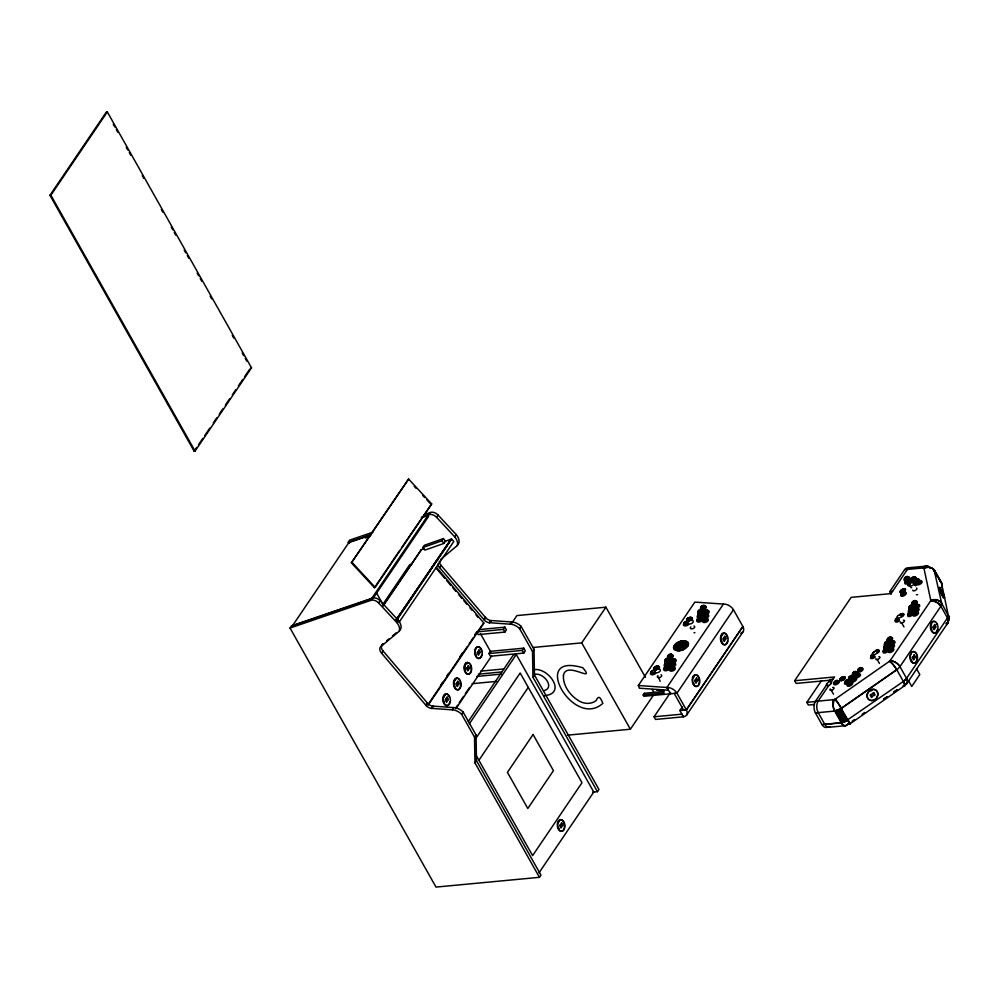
<?xml version="1.0" encoding="UTF-8"?>
<svg xmlns="http://www.w3.org/2000/svg" width="999" height="999" viewBox="0 0 999 999"><rect width="100%" height="100%" fill="white"/><g stroke="black" fill="none" stroke-linecap="round" stroke-linejoin="round"><path stroke-width="1.5" d="M673.85 647.689C674.587 641.957 685.501 637.961 688.174 643.893C687.449 649.625 676.523 653.621 673.85 647.689A11.976 9.69 -3.3 0 1 688.174 643.893M49.95 195.292L106.394 112L107.318 111.913L251.511 367.807L195.067 451.098L194.143 451.186L49.95 195.292L50.874 195.205L107.318 111.913M194.143 451.186L196.741 447.352M198.489 444.78L202.822 438.374M204.558 435.814L209.778 428.121M213.249 423.002L216.721 417.869M219.318 414.023L222.802 408.903M225.399 405.057L229.745 398.651M232.355 394.805L235.826 389.685M238.424 385.839L242.769 379.433M244.505 376.86L249.713 369.18M427.659 703.346L428.084 703.783A5.944 3.809 34.1 0 0 432.392 706.081L453.733 707.604A10.215 6.543 34.1 0 1 463.111 712.012L476.036 734.952L476.473 760.651L540.958 875.099L539.448 877.322L436.001 887.087L290.035 628.046L291.546 625.811L372.215 598.176A6.219 3.984 34.1 0 1 380.082 600.686L398.239 620.254A11.863 7.605 34.1 0 1 400.774 628.958L399.263 631.193L381.63 645.978A7.443 4.77 34.1 0 0 381.593 653.246L426.211 705.644L427.722 703.408L383.104 651.011A7.443 4.77 34.1 0 1 381.768 644.967M370.754 535.127L348.788 542.657L292.357 625.936L369.992 599.338M351.373 562.849L408.616 479.07L431.68 503.921L375.162 587.325L374.438 587.687L351.373 562.849L408.616 479.07M374.438 587.687L399.65 550.474M401.386 547.914L431.68 503.921M371.466 598.838L427.897 515.559L428.583 516.421L373.014 598.413M290.035 628.046L370.704 600.411L372.215 598.176M421.366 517.282L428.696 514.772L430.207 512.537A6.219 3.984 34.1 0 1 438.074 515.047L456.243 534.615A11.863 7.605 34.1 0 1 458.766 543.319L457.255 545.554L440.809 559.353M370.704 600.411A6.219 3.984 34.1 0 1 378.571 602.921L380.082 600.686M428.696 514.772A6.219 3.984 34.1 0 1 436.563 517.282L438.074 515.047M382.817 604.395L409.677 564.747L411.988 563.823M383.216 605.157L421.378 549.662L383.092 606.131M422.814 547.539L424.325 545.304L443.406 538.586L445.492 541.158L443.981 543.394L424.9 550.112L422.814 547.539L441.883 540.809L443.406 538.586M395.754 620.217L451.298 539.11L396.516 619.954M395.929 620.441L449.85 540.871M396.69 620.167L451.673 538.973L453.771 541.558L398.976 622.402M399.263 631.193A11.863 7.605 34.1 0 0 396.728 622.477L398.239 620.254M457.255 545.554A11.863 7.605 34.1 0 0 454.72 536.838L456.243 534.615M381.63 645.978L383.141 643.756A7.443 4.77 34.1 0 0 382.13 644.48M592.807 792.12L597.439 791.683L532.954 677.247L532.517 651.548L519.592 628.608A10.215 6.543 34.1 0 0 510.227 624.188L488.873 622.664A5.944 3.809 34.1 0 1 484.577 620.379L439.585 567.607L441.096 565.372A7.443 4.77 34.1 0 1 439.273 561.113M381.593 653.246L383.104 651.011M427.272 702.884L425.761 705.119L426.573 706.018A5.944 3.809 34.1 0 0 430.869 708.303L431.968 708.416L433.479 706.193M441.096 565.372L485.277 617.245L484.14 619.929L485.714 617.769M440.809 684.852L442.545 682.28M446.89 675.873L448.638 673.301M459.94 656.618L462.549 652.772M474.725 634.802L476.461 632.242M429.158 702.884L467.42 646.415M469.155 643.856L473.501 637.437M475.237 634.865L483.841 623.014L436.488 567.407M428.184 705.132L483.841 623.014M432.867 706.143L431.356 708.378L452.222 709.827A10.215 6.543 34.1 0 1 461.6 714.248L474.525 737.187L474.962 762.886L539.448 877.322M491.471 620.554L489.348 622.739L491.471 620.554L511.738 621.965A10.215 6.543 34.1 0 1 521.103 626.373L534.028 649.313L534.465 675.012L598.95 789.46L597.439 791.683M503.384 629.382L504.895 627.147L506.418 629.845L504.907 632.08L478.209 634.602L476.685 631.905L503.384 629.382L504.907 632.08M488.886 653.546L490.397 651.323L523.763 648.164L525.287 650.873L523.776 653.096L490.409 656.243L488.886 653.546L522.252 650.399L523.763 648.164M452.222 709.827L453.733 707.604M510.227 624.188L511.738 621.965M511.75 623.226L516.933 615.571L605.906 607.18L645.429 677.334M455.794 707.804L457.517 705.257M459.228 702.722L463.536 696.378M465.247 693.843L469.555 687.487M455.869 708.753L491.52 656.143M461.6 714.248L463.111 712.012M519.592 628.608L521.103 626.373M468.281 721.503L513.511 654.782L516.283 654.52L593.768 792.032L538.985 872.876M469.33 723.813L516.283 654.52M474.525 737.187L476.036 734.952M532.517 651.548L534.028 649.313M475.974 738.199L520.167 672.989L581.992 782.729L532.604 855.606L475.936 755.032M474.962 762.886L476.473 760.651M532.954 677.247L534.465 675.012M478.883 760.264L528.271 687.387M532.629 647.514L581.718 642.881L605.906 607.18M638.336 685.501L666.895 687.487L668.456 690.222L639.348 688.199L638.336 685.501L694.854 602.085L723.426 604.07A8.342 5.345 34.1 0 1 733.453 609.752L742.869 626.448L686.338 709.864A8.342 5.345 34.1 0 1 683.428 716.807L655.531 719.442L654.058 716.783L670.579 692.407M733.453 609.752L676.947 693.181L643.893 696.291L643.169 694.992L644.318 693.294L663.761 691.458M567.469 735.164L630.369 729.22L653.696 694.804M670.454 693.781L666.895 687.487L723.426 604.07M654.058 716.783L681.917 714.16L683.428 716.807L679.882 710.514L682.492 706.668M686.6 715.109L743.119 631.693M829.919 680.244L796.178 683.428L794.655 680.731L851.148 597.365L891.021 593.606L907.404 569.43A8.342 5.057 84.6 0 1 911.587 567.819M814.485 704.457L808.353 705.032L806.83 702.334L821.603 680.531M891.17 594.13L889.747 591.608L904.619 569.692A8.342 5.057 84.6 0 1 908.153 567.919M828.021 726.797A8.342 5.057 84.6 0 1 821.99 724.612L815.396 712.899A8.342 5.057 84.6 0 1 815.384 701.385L826.747 684.627M828.496 682.055L830.244 679.47L833.029 679.208M818.181 701.086L828.658 685.651M830.406 683.079L834.527 676.96L794.655 680.731M934.04 569.667L941.695 603.384A10.514 4.958 -29.4 0 1 940.883 606.256L899.962 666.645A8.342 5.345 34.1 0 0 889.934 660.963L834.652 699.537M849.712 723.089L850.149 723.813L835.664 698.988A4.483 2.11 -29.4 0 1 833.616 699.799L833.241 699.887A8.254 3.846 76.9 0 0 834.689 711.038L841.283 722.776L845.266 721.44L903.346 681.48A10.514 4.958 -29.4 0 0 906.555 678.371L947.489 617.969A10.514 4.958 -29.4 0 0 948.288 615.322L941.358 582.392L934.577 570.429L932.591 569.218A12.525 5.894 -29.4 0 1 934.577 570.441L934.752 570.679A8.254 7.28 -35.7 0 0 924.287 568.456M906.792 683.566L947.714 623.164M386.663 640.796L389.023 638.823M392.545 635.864L396.079 632.904M889.335 661.45L889.535 661.301A2.36 1.111 -29.4 0 0 890.121 660.726L890.246 660.564A8.317 4.92 37.6 0 1 899.949 666.658L906.568 678.358A8.342 5.345 34.1 0 1 905.806 684.527M830.219 726.91A8.342 5.057 84.6 0 1 824.774 724.35L818.181 712.624L815.396 712.899L834.677 711.063L840.384 708.903L896.69 669.767A8.342 1.474 55.1 0 0 889.934 660.963L930.856 600.574A8.342 5.345 34.1 0 1 940.883 606.256L947.489 617.969A8.342 5.345 34.1 0 1 946.727 624.138M815.384 701.385L834.664 699.562A8.342 5.057 84.6 0 0 834.677 711.063L835.226 710.938A12.525 5.894 -29.4 0 0 841.495 708.328L896.777 669.742L903.396 681.468A8.342 1.474 55.1 0 1 903.596 685.289A8.342 5.345 34.1 0 0 905.156 684.877M897.302 689.66L893.531 692.282L897.314 689.672M852.097 721.253L854.607 719.492M862.149 714.235L864.659 712.474M849.462 724.238L904.744 685.651M694.892 632.554L694.005 632.879M917.619 594.68L916.458 594.742M421.353 549.675L424.275 548.638M444.705 541.433L450.537 539.373M373.014 532.13L349.55 540.172L348.039 542.407L371.503 534.365M424.338 514.547L430.207 512.537M422.04 517.557L427.897 515.559M365.372 538.061L369.692 536.588M543.906 690.671C555.894 687.549 542.532 671.278 534.015 674.587M544.467 695.666C567.382 693.643 548.139 666.87 533.741 669.717M250.587 367.894L251.511 367.807M910.276 567.619L926.747 566.071M904.619 569.692L923.863 567.882A8.342 5.057 84.6 0 1 930.444 568.206A8.254 5.957 -85.7 0 0 929.844 567.557M479.682 629.532L504.895 627.147M889.747 591.608L892.532 591.346M480.581 671.153L503.858 668.955M478.384 674.2L501.835 671.927M476.873 676.423L501.585 674.088M472.127 683.691L496.678 681.368M643.169 694.992L664.11 693.019L662.3 689.797M679.882 710.514L686.363 709.902L742.894 626.498A8.342 5.345 34.1 0 1 740.759 633.254M806.83 702.334L816.033 701.46M824.774 724.337L841.245 722.789A12.525 5.894 -29.4 0 0 847.514 720.366L848.101 719.992A8.342 1.474 55.1 0 1 848.326 723.875A8.342 5.057 84.6 0 1 847.826 724.487M821.99 724.612L841.258 722.789A8.342 5.057 84.6 0 0 847.289 724.987M828.983 727.247L845.441 725.686M676.947 693.181L674.2 693.431L683.603 710.127L686.338 709.864L676.947 693.181A8.342 5.345 34.1 0 0 666.895 687.487M656.718 690.122L664.335 690.646M490.934 620.516L490.384 620.441A5.944 3.809 34.1 0 1 486.088 618.144L485.277 617.245M941.932 586.95A8.342 7.28 -12 0 0 941.345 582.405L939.547 581.056A12.525 5.894 -29.4 0 1 941.308 582.442M414.185 486.213L416.283 488.461M422.565 495.242L424.662 497.502M426.76 499.762L430.956 504.283M436.563 517.282L454.72 536.838M352.098 562.487L375.162 587.325M378.571 602.921L396.728 622.477M435.726 567.719L444.792 578.371M446.803 580.731L450.836 585.464M452.847 587.837L455.869 591.383M458.891 594.929L461.913 598.476M463.923 600.849L466.945 604.395M469.967 607.941L471.99 610.302M476.011 615.034L478.034 617.407M441.883 540.809L443.981 543.394M348.788 542.657L349.475 543.518M924.312 568.493L924.187 568.331A4.483 2.11 -29.4 0 0 923.051 567.807L922.751 567.794A8.254 5.957 -85.7 0 1 929.22 566.995M901.96 623.401L903.995 626.96M940.746 590.109L942.594 593.356L941.12 590.322L941.258 590.983M847.951 721.153L840.946 708.591M934.14 569.992L940.971 581.918M933.59 569.63L940.471 581.518M933.278 569.48L936.95 575.986M941.695 603.371L948.288 615.534M916.433 668.568L919.804 674.562L911.75 686.463L908.366 680.469M877.122 659.377L879.42 663.461M831.193 690.084L833.491 694.155M840.384 708.903L846.977 720.616M839.809 709.19L846.415 720.903M839.247 709.477L845.841 721.178M838.673 709.727L845.266 721.44M838.086 709.977L844.692 721.69M837.512 710.202L844.118 721.915M836.937 710.414L843.531 722.127M836.363 710.601L842.969 722.314M835.801 710.776L842.394 722.489M841.832 722.652L834.789 710.064M652.272 689.485L653.796 692.182M644.318 693.294L645.042 694.592M581.718 642.881L630.369 729.22M522.252 650.399L523.776 653.096M480.444 633.653L490.896 652.21M113.262 124.188L114.785 126.898M116.309 129.595L117.832 132.305M126.236 147.203L127.76 149.912M129.283 152.622L130.807 155.32M142.245 175.637L143.781 178.346M161.326 209.478L162.849 212.188M171.241 227.085L172.765 229.795M174.288 232.505L175.824 235.215M184.216 250.1L185.739 252.809M187.263 255.519L188.786 258.229M197.178 273.114L198.701 275.824M200.237 278.534L201.761 281.243M210.152 296.141L211.676 298.838M232.28 335.402L233.803 338.112M242.195 352.997L243.719 355.706M245.242 358.416L246.765 361.126M376.311 592.582L383.191 604.795M50.874 195.205L195.067 451.098M941.807 592.107L943.181 595.267M658.603 677.285L660.139 681.368M939.559 589.585L943.406 597.052L943.431 596.078M563.424 830.032A5.894 3.571 84.6 0 1 557.492 826.985A5.894 3.571 84.6 0 1 561.176 819.717A5.894 3.571 84.6 0 1 563.998 828.908M559.153 828.945A4.683 2.835 84.6 0 1 558.616 828.021M558.578 822.352A4.683 2.835 84.6 0 1 559.103 821.565M470.754 671.79A5.894 3.571 84.6 0 1 466.121 673.451A5.894 3.571 84.6 0 1 464.248 665.858A5.894 3.571 84.6 0 1 468.556 662.874M470.167 664.635A5.894 3.571 84.6 0 1 470.741 665.933M471.116 667.407A5.894 3.571 84.6 0 1 471.116 670.429M481.73 654.72A5.894 3.571 84.6 0 1 476.186 657.142A5.894 3.571 84.6 0 1 476.173 647.552A5.894 3.571 84.6 0 1 481.718 651.685M460.164 681.555A5.894 3.571 84.6 0 1 457.38 689.884A5.894 3.571 84.6 0 1 453.658 681.468A5.894 3.571 84.6 0 1 459.59 680.244M449.862 701.81A5.894 3.571 84.6 0 1 444.58 704.545A5.894 3.571 84.6 0 1 443.818 695.217A5.894 3.571 84.6 0 1 449.488 697.302M465.01 669.792A4.683 2.835 84.6 0 1 464.985 666.233M466.508 663.935A4.683 2.835 84.6 0 1 467.22 663.723M444.13 702.272A4.683 2.835 84.6 0 1 443.743 701.161M443.718 697.602A4.683 2.835 84.6 0 1 444.08 696.603M444.605 695.816A4.683 2.835 84.6 0 1 445.254 695.304M475.999 655.182A4.683 2.835 84.6 0 1 475.624 654.083M454.807 686.513A4.683 2.835 84.6 0 1 454.42 685.414M454.757 680.856A4.683 2.835 84.6 0 1 455.919 679.545M873.588 700.099A5.894 5.095 -52.9 0 1 866.945 695.466A5.894 5.095 -52.9 0 1 873.913 689.298A5.894 5.095 -52.9 0 1 876.935 697.115M876.048 698.376A5.894 5.095 -52.9 0 1 874.899 699.387M870.791 690.971A4.683 4.046 -52.9 0 1 871.877 690.534M937.449 629.258A5.894 3.571 84.6 0 1 933.041 632.717A5.894 3.571 84.6 0 1 930.481 625.149A5.894 3.571 84.6 0 1 934.889 621.69M936.5 623.463A5.894 3.571 84.6 0 1 937.074 624.762M916.607 654.957A5.894 3.571 84.6 0 1 913.823 663.286A5.894 3.571 84.6 0 1 910.114 654.882A5.894 3.571 84.6 0 1 916.033 653.658M911.787 660.851A4.683 2.835 84.6 0 1 911.25 659.914M931.717 629.72A4.683 2.835 84.6 0 1 931.13 627.422M931.305 625.062A4.683 2.835 84.6 0 1 931.667 624.063M947.651 622.277A8.342 7.28 -12 0 0 948.288 615.097A8.317 7.168 -3.8 0 1 947.639 622.127M947.002 623.051A8.342 7.28 -12 0 1 946.253 623.751M818.181 712.624A8.342 5.057 84.6 0 1 818.156 701.123M906.505 678.358A10.514 4.958 -29.4 0 1 903.396 681.468A8.317 2.16 52.3 0 1 903.046 685.764M899.899 666.645A10.514 4.958 -29.4 0 1 896.64 669.879M889.335 661.438A8.317 2.173 52.3 0 1 896.79 669.755M941.258 582.467A8.254 7.28 -33.4 0 1 941.97 587.1M846.615 724.799A8.254 3.834 76.9 0 1 841.27 722.764M848.301 723.788A4.483 2.11 -29.4 0 1 847.689 724.013M906.555 678.371A8.317 4.908 37.6 0 1 905.406 684.577M946.99 622.864A8.317 7.168 -3.8 0 1 946.24 623.526M947.477 617.969A8.317 5.819 29.1 0 1 946.54 624.462M940.883 606.256A8.317 5.807 29.3 0 0 930.556 601.061L930.656 600.911A2.36 1.111 -29.4 0 0 930.806 600.387L930.793 600.249A8.317 7.155 -3.5 0 1 941.682 603.396A8.342 7.28 -12 0 0 930.806 600.574L923.863 567.882A8.342 7.28 -12 0 1 934.752 570.679M834.677 699.55A8.342 1.474 55.1 0 1 841.508 708.328M875.286 656.93A3.072 1.449 -29.4 0 1 871.952 658.603A3.072 1.449 -29.4 0 1 870.579 657.379M870.841 656.88A3.072 1.449 -29.4 0 1 872.489 655.431M874.512 656.218A2.448 1.149 -29.4 0 1 870.903 657.342A2.448 1.149 -29.4 0 1 872.851 654.745M874.562 655.844A2.085 0.987 -29.4 0 1 871.303 657.217A2.085 0.987 -29.4 0 1 872.864 654.919M873.588 655.981A2.085 0.987 -29.4 0 1 870.728 656.256A2.085 0.987 -29.4 0 1 873.501 654.133M875.211 650.961A2.085 0.987 -29.4 0 1 877.796 650.262A2.085 0.987 -29.4 0 1 877.172 652.01M874.362 651.985A2.085 0.987 -29.4 0 1 874.537 651.648M875.761 650.836A1.948 0.912 -29.4 0 1 877.759 650.461A1.948 0.912 -29.4 0 1 877.534 651.785M877.796 652.659A2.872 1.349 -29.4 0 0 878.808 650.361A2.872 1.349 -29.4 0 0 875.711 650.799A3.072 1.449 -29.4 0 1 878.983 650.249A3.072 1.449 -29.4 0 1 877.896 652.722M892.931 644.917A2.085 0.987 -29.4 0 1 890.159 647.04A2.085 0.987 -29.4 0 1 890.072 645.179A2.085 0.987 -29.4 0 1 892.931 644.917A2.085 0.987 -29.4 0 1 891.657 647.215A2.085 0.987 -29.4 0 1 889.535 646.753M890.384 645.729A2.085 0.987 -29.4 0 1 890.821 645.429M891.87 644.805A2.448 1.149 -29.4 0 1 893.193 646.203A2.448 1.149 -29.4 0 1 889.585 647.739A2.448 1.149 -29.4 0 1 890.733 645.279M893.643 644.954A3.072 1.449 -29.4 0 1 893.968 646.927A3.072 1.449 -29.4 0 1 890.396 648.863M889.809 648.851A3.072 1.449 -29.4 0 1 889.709 646.615M889.472 637.799A2.085 0.987 -29.4 0 1 891.308 638.486A2.085 0.987 -29.4 0 1 888.348 640.197A2.085 0.987 -29.4 0 1 888.536 638.336M888.898 637.899A2.448 1.149 -29.4 0 1 891.695 638.161A2.448 1.149 -29.4 0 1 888.311 640.434A2.448 1.149 -29.4 0 1 888.373 638.249M889.822 637.936A3.072 1.449 -29.4 0 1 892.631 638.636A3.072 1.449 -29.4 0 1 889.01 641.408A3.072 1.449 -29.4 0 1 887.449 639.747M891.42 641.745A2.085 0.987 -29.4 0 1 893.83 641.87A2.085 0.987 -29.4 0 1 891.208 643.88A2.085 0.987 -29.4 0 1 890.596 642.382M891.533 641.995A3.072 1.449 -29.4 0 1 895.067 641.845A3.072 1.449 -29.4 0 1 892.394 644.805M890.409 645.167A3.072 1.449 -29.4 0 1 890.871 642.444M887.174 641.82A2.085 0.987 -29.4 0 1 888.211 643.144A2.085 0.987 -29.4 0 1 885.052 644.243A2.085 0.987 -29.4 0 1 886.687 641.995M887.749 641.882A3.072 1.449 -29.4 0 1 889.41 643.656A3.072 1.449 -29.4 0 1 884.864 645.591A2.085 0.987 -29.4 0 0 884.902 647.527A2.085 0.987 -29.4 0 0 887.686 645.404A2.085 0.987 -29.4 0 0 884.827 645.666A3.072 1.449 -29.4 0 1 886.313 642.494M886.775 649.075A2.085 0.987 -29.4 0 1 886.463 650.923A2.085 0.987 -29.4 0 1 883.678 651.448A2.085 0.987 -29.4 0 1 885.439 649.325M886.538 648.851A2.448 1.149 -29.4 0 1 886.937 650.761A2.448 1.149 -29.4 0 1 883.428 651.71A2.448 1.149 -29.4 0 1 885.426 649.15M886.5 649.225A3.072 1.449 -29.4 0 1 888.473 650.486A3.072 1.449 -29.4 0 1 884.739 652.984A3.072 1.449 -29.4 0 1 883.416 651.286M883.84 650.761A3.072 1.449 -29.4 0 1 884.402 650.274M885.064 649.825A3.072 1.449 -29.4 0 1 885.776 649.475M890.696 648.851A2.085 0.987 -29.4 0 1 892.532 649.537A2.085 0.987 -29.4 0 1 889.572 651.261A2.085 0.987 -29.4 0 1 889.772 649.4M890.121 648.95A2.448 1.149 -29.4 0 1 892.931 649.225A2.448 1.149 -29.4 0 1 889.535 651.485A2.448 1.149 -29.4 0 1 889.597 649.3M891.77 648.738A3.072 1.449 -29.4 0 1 893.556 650.349A3.072 1.449 -29.4 0 1 889.197 652.522A3.072 1.449 -29.4 0 1 889.672 649.8M876.76 651.048A2.947 1.386 -29.4 0 1 876.997 653.021A2.947 1.386 -29.4 0 1 873.463 654.795A2.947 1.386 -29.4 0 1 872.602 653.134M873.001 652.647A2.947 1.386 -29.4 0 1 873.551 652.172M874.175 651.748A2.947 1.386 -29.4 0 1 874.862 651.41M878.87 656.693A2.298 1.086 -29.4 0 1 879.782 657.854A2.298 1.086 -29.4 0 1 877.222 659.565A2.298 1.086 -29.4 0 1 875.873 658.703M889.247 646.216A3.072 1.449 -29.4 0 1 886.55 648.975M885.826 649.225A3.072 1.449 -29.4 0 1 884.465 647.102M885.027 646.615A3.072 1.449 -29.4 0 1 885.688 646.166M886.4 645.816A3.072 1.449 -29.4 0 1 889.135 645.841M902.372 592.832A2.448 1.149 -29.4 0 1 905.381 592.757A2.448 1.149 -29.4 0 1 902.484 595.179A2.448 1.149 -29.4 0 1 901.46 593.593M903.233 592.869A3.072 1.449 -29.4 0 1 906.293 593.456A3.072 1.449 -29.4 0 1 902.434 596.266A3.072 1.449 -29.4 0 1 901.373 594.218M902.497 592.956A2.085 0.987 -29.4 0 1 905.057 592.882A2.085 0.987 -29.4 0 1 902.584 594.967A2.085 0.987 -29.4 0 1 901.71 593.606M917.631 579.195A2.085 0.987 -29.4 0 1 917.369 580.769A2.085 0.987 -29.4 0 1 914.822 581.78A2.085 0.987 -29.4 0 1 914.647 580.382M915.009 580.044A2.085 0.987 -29.4 0 1 916.408 579.27M917.694 579.033A2.085 0.987 -29.4 0 1 915.072 581.231A2.085 0.987 -29.4 0 1 914.697 579.495A2.085 0.987 -29.4 0 1 917.694 579.033A3.072 1.449 -29.4 0 1 919.03 580.706M917.007 578.933A2.448 1.149 -29.4 0 1 918.056 580.282A2.448 1.149 -29.4 0 1 914.909 582.017A2.448 1.149 -29.4 0 1 914.397 580.369M914.809 579.969A2.448 1.149 -29.4 0 1 916.445 579.058M918.655 581.218A3.072 1.449 -29.4 0 1 918.143 581.73M914.847 580.494A3.072 1.449 -29.4 0 0 914.06 582.879A3.072 1.449 -29.4 0 0 917.507 582.192A2.085 0.987 -29.4 0 0 917.706 583.603A2.085 0.987 -29.4 0 0 920.254 582.592A2.085 0.987 -29.4 0 0 920.516 581.018A3.072 1.449 -29.4 0 1 921.69 582.879A3.072 1.449 -29.4 0 1 917.469 584.877A3.072 1.449 -29.4 0 1 917.731 582.317M915.471 580.032A3.072 1.449 -29.4 0 1 916.907 579.345M912.287 582.492A2.947 1.386 -29.4 0 1 914.472 583.478A2.947 1.386 -29.4 0 1 911.051 585.976A2.947 1.386 -29.4 0 1 909.465 584.565A2.085 0.987 -29.4 0 1 908.703 583.204M909.827 584.065A2.947 1.386 -29.4 0 1 910.326 583.591M916.52 588.024A2.298 1.086 -29.4 0 1 915.346 590.384A2.298 1.086 -29.4 0 1 912.811 590.084M908.478 580.119A2.085 0.987 -29.4 0 1 908.878 581.406A2.085 0.987 -29.4 0 1 906.405 582.779A2.085 0.987 -29.4 0 1 905.581 581.718M906.193 581.031A2.085 0.987 -29.4 0 1 907.591 580.257M908.191 579.919A2.448 1.149 -29.4 0 1 909.24 581.268A2.448 1.149 -29.4 0 1 906.093 583.004A2.448 1.149 -29.4 0 1 905.581 581.356M905.993 580.956A2.448 1.149 -29.4 0 1 907.629 580.044M908.778 580.169A3.072 1.449 -29.4 0 1 910.214 581.693M909.839 582.205A3.072 1.449 -29.4 0 1 909.327 582.717M908.69 583.179A3.072 1.449 -29.4 0 1 905.444 583.965A3.072 1.449 -29.4 0 1 905.506 581.98M906.655 581.018A3.072 1.449 -29.4 0 1 907.367 580.631M913.785 583.791A2.085 0.987 -29.4 0 1 914.51 585.177M913.473 583.254A2.085 0.987 -29.4 0 1 914.584 583.965M913.361 583.703A2.448 1.149 -29.4 0 1 914.759 585.189M913.81 583.99A3.072 1.449 -29.4 0 1 915.571 585.864M911.675 587.724A3.072 1.449 -29.4 0 1 910.638 587.062M907.741 576.985A2.085 0.987 -29.4 0 1 907.479 578.896A2.085 0.987 -29.4 0 1 904.707 579.208M904.707 578.921A2.085 0.987 -29.4 0 1 906.355 577.322M906.892 576.923A2.448 1.149 -29.4 0 1 908.403 578.271A2.448 1.149 -29.4 0 1 904.694 579.757A2.448 1.149 -29.4 0 1 906.318 577.147M908.665 576.997A3.072 1.449 -29.4 0 1 907.954 580.044M907.254 580.431A3.072 1.449 -29.4 0 1 904.357 580.619A3.072 1.449 -29.4 0 1 905.294 578.346M905.918 577.884A3.072 1.449 -29.4 0 1 906.63 577.497M909.065 582.867A2.085 0.987 -29.4 0 1 909.49 582.542M911.6 582.467A2.085 0.987 -29.4 0 1 911.35 582.817M910.564 583.466A2.085 0.987 -29.4 0 1 908.066 583.791A2.085 0.987 -29.4 0 1 909.502 581.818A2.085 0.987 -29.4 0 1 911.737 581.855M909.852 584.677A2.448 1.149 -29.4 0 1 908.453 583.191M908.865 582.792A2.448 1.149 -29.4 0 1 909.377 582.417M910.501 581.88A2.448 1.149 -29.4 0 1 912.224 581.967M912.774 582.055A3.072 1.449 -29.4 0 1 913.286 583.041M909.44 585.864A3.072 1.449 -29.4 0 1 908.378 583.816M917.894 581.868A2.085 0.987 -29.4 0 1 918.793 581.281M919.33 580.881A2.448 1.149 -29.4 0 1 920.841 582.23A2.448 1.149 -29.4 0 1 917.132 583.716A2.448 1.149 -29.4 0 1 918.755 581.118M912.524 577.909A2.085 0.987 -29.4 0 1 915.084 577.747A2.085 0.987 -29.4 0 1 912.936 579.832A2.085 0.987 -29.4 0 1 911.488 578.908M912.399 577.784A2.448 1.149 -29.4 0 1 915.409 577.709A2.448 1.149 -29.4 0 1 912.512 580.132A2.448 1.149 -29.4 0 1 911.488 578.546M913.261 577.822A3.072 1.449 -29.4 0 1 916.158 577.647A3.072 1.449 -29.4 0 1 915.221 579.907M914.597 580.369A3.072 1.449 -29.4 0 1 911.35 581.156A3.072 1.449 -29.4 0 1 911.4 579.17M898.613 619.13A2.085 0.987 -29.4 0 1 895.454 619.992A2.085 0.987 -29.4 0 1 897.689 617.694M898.538 620.004A2.085 0.987 -29.4 0 1 895.753 620.529A2.085 0.987 -29.4 0 1 897.514 618.406M899.375 620.903A3.072 1.449 -29.4 0 1 896.016 622.077A3.072 1.449 -29.4 0 1 895.491 620.367M895.916 619.842A3.072 1.449 -29.4 0 1 896.478 619.355M897.139 618.905A3.072 1.449 -29.4 0 1 897.851 618.556M899.15 619.705A2.448 1.149 -29.4 0 1 895.541 620.829A2.448 1.149 -29.4 0 1 897.502 618.231M910.052 612.887A2.085 0.987 -29.4 0 1 911.962 613.361A2.085 0.987 -29.4 0 1 909.502 615.234A2.085 0.987 -29.4 0 1 908.453 614.11M908.74 613.761A2.085 0.987 -29.4 0 1 909.565 613.124M913.136 613.061A3.072 1.449 -29.4 0 1 909.814 616.433A3.072 1.449 -29.4 0 1 908.453 614.323M909.015 613.823A3.072 1.449 -29.4 0 1 909.677 613.386M911.113 612.774A3.072 1.449 -29.4 0 1 912.836 612.799M915.446 608.978A2.085 0.987 -29.4 0 1 917.856 609.103A2.085 0.987 -29.4 0 1 915.234 611.113A2.085 0.987 -29.4 0 1 914.622 609.615M915.359 608.841A2.448 1.149 -29.4 0 1 918.181 608.99A2.448 1.149 -29.4 0 1 915.096 611.338A2.448 1.149 -29.4 0 1 914.385 609.577M916.27 608.878A3.072 1.449 -29.4 0 1 919.117 609.278A3.072 1.449 -29.4 0 1 916.42 612.037M915.696 612.287A3.072 1.449 -29.4 0 1 914.335 610.177M915.446 601.098A2.085 0.987 -29.4 0 1 915.621 602.497A2.085 0.987 -29.4 0 1 913.111 603.758A2.085 0.987 -29.4 0 1 912.487 602.584M913.161 601.898A2.085 0.987 -29.4 0 1 914.584 601.186M915.196 600.874A2.448 1.149 -29.4 0 1 915.983 602.385A2.448 1.149 -29.4 0 1 912.774 603.983A2.448 1.149 -29.4 0 1 912.549 602.197M912.999 601.81A2.448 1.149 -29.4 0 1 914.659 600.973M915.833 601.123A3.072 1.449 -29.4 0 1 916.757 603.109A3.072 1.449 -29.4 0 1 912.599 605.019M912.149 604.882A3.072 1.449 -29.4 0 1 912.499 602.797M913.723 601.86A3.072 1.449 -29.4 0 1 914.435 601.498M917.02 604.882A2.085 0.987 -29.4 0 1 918.231 605.968A2.085 0.987 -29.4 0 1 915.284 607.442A2.085 0.987 -29.4 0 1 915.596 605.594M916.52 604.87A2.448 1.149 -29.4 0 1 918.668 605.669A2.448 1.149 -29.4 0 1 915.209 607.679A2.448 1.149 -29.4 0 1 915.421 605.506M917.594 604.944A3.072 1.449 -29.4 0 1 919.579 606.206A3.072 1.449 -29.4 0 1 915.833 608.703A3.072 1.449 -29.4 0 1 914.51 607.005M912.649 605.307A2.085 0.987 -29.4 0 1 912.599 606.93A2.085 0.987 -29.4 0 1 909.839 607.892A2.085 0.987 -29.4 0 1 910.376 606.093M910.826 605.794A2.085 0.987 -29.4 0 1 911.8 605.382M912.412 605.069A2.448 1.149 -29.4 0 1 912.661 607.117A2.448 1.149 -29.4 0 1 909.202 607.767A2.448 1.149 -29.4 0 1 911.875 605.169M914.497 606.093A3.072 1.449 -29.4 0 1 911.787 608.853M910.401 609.228A3.072 1.449 -29.4 0 1 910.276 606.493M910.938 606.056A3.072 1.449 -29.4 0 1 911.65 605.694M912.374 605.444A3.072 1.449 -29.4 0 1 914.385 605.731M899.35 614.922A2.947 1.374 -29.8 0 1 901.972 615.709A2.947 1.374 -29.8 0 1 898.138 618.294A2.947 1.374 -29.8 0 1 897.502 616.171M898.039 615.696A2.947 1.374 -29.8 0 1 898.663 615.272M903.408 620.204A2.298 1.061 -29.8 0 1 904.22 621.478A2.298 1.061 -29.8 0 1 901.423 623.114A2.298 1.061 -29.8 0 1 900.611 621.853M916.67 612.15A2.085 0.987 -29.4 0 1 915.896 614.298A2.085 0.987 -29.4 0 1 913.536 613.973M914.385 612.949A2.085 0.987 -29.4 0 1 915.808 612.237M916.42 611.925A2.448 1.149 -29.4 0 1 917.307 613.299A2.448 1.149 -29.4 0 1 914.31 615.022A2.448 1.149 -29.4 0 1 913.436 613.661M914.222 612.862A2.448 1.149 -29.4 0 1 915.309 612.225M916.383 612.3A3.072 1.449 -29.4 0 1 918.281 613.723A3.072 1.449 -29.4 0 1 914.197 616.096A3.072 1.449 -29.4 0 1 913.723 613.848M914.947 612.911A3.072 1.449 -29.4 0 1 915.658 612.549M911.625 608.965A2.085 0.987 -29.4 0 1 911.975 610.601A2.085 0.987 -29.4 0 1 908.978 611.413A2.085 0.987 -29.4 0 1 910.688 609.228M912.312 608.953A2.085 0.987 -29.4 0 1 909.527 611.088A2.085 0.987 -29.4 0 1 909.44 609.228A2.085 0.987 -29.4 0 1 912.312 608.953A3.072 1.449 -29.4 0 1 913.536 610.714A3.072 1.449 -29.4 0 1 909.777 612.899A3.072 1.449 -29.4 0 1 908.665 611.176M911.25 608.841A2.448 1.149 -29.4 0 1 912.449 610.389A2.448 1.149 -29.4 0 1 908.765 611.675A2.448 1.149 -29.4 0 1 910.676 609.04M909.09 610.664A3.072 1.449 -29.4 0 1 909.652 610.164M899.612 614.984A1.948 0.912 -29.4 0 1 902.384 614.023A1.948 0.912 -29.4 0 1 901.385 615.933M899.724 614.772A2.872 1.349 -29.4 0 1 903.433 613.923A2.872 1.349 -29.4 0 1 901.81 616.633M899.624 614.722A3.072 1.449 -29.4 0 1 903.608 613.811A3.072 1.449 -29.4 0 1 901.86 616.72M829.894 681.855A2.947 1.386 -29.4 0 1 831.555 683.116A2.947 1.386 -29.4 0 1 828.196 685.464A2.947 1.386 -29.4 0 1 826.535 684.19M826.835 683.716A2.947 1.386 -29.4 0 1 827.871 682.767M832.666 687.487A2.298 1.086 -29.4 0 1 833.89 688.598A2.298 1.086 -29.4 0 1 831.006 690.359A2.298 1.086 -29.4 0 1 830.281 688.935M837.599 680.906A2.085 0.987 -29.4 0 1 837.549 682.404A2.085 0.987 -29.4 0 1 835.014 683.541A2.085 0.987 -29.4 0 1 834.627 682.242M834.939 681.892A2.085 0.987 -29.4 0 1 835.813 681.293M836.325 680.881A2.448 1.149 -29.4 0 1 838.124 682.03A2.448 1.149 -29.4 0 1 834.415 683.691A2.448 1.149 -29.4 0 1 835.751 681.131M838.636 680.943A3.072 1.449 -29.4 0 1 838.386 683.316A3.072 1.449 -29.4 0 1 834.477 684.777A3.072 1.449 -29.4 0 1 834.727 682.404M846.54 680.719A2.085 0.987 -29.4 0 1 848.775 681.043A2.085 0.987 -29.4 0 1 846.016 682.966A2.085 0.987 -29.4 0 1 845.678 681.33M845.941 680.893A2.448 1.149 -29.4 0 1 849.113 680.706A2.448 1.149 -29.4 0 1 846.028 683.166A2.448 1.149 -29.4 0 1 845.466 681.281M846.74 680.931A3.072 1.449 -29.4 0 1 849.774 680.556A3.072 1.449 -29.4 0 1 849.113 682.742A2.085 0.987 -29.4 0 1 851.385 683.191A2.085 0.987 -29.4 0 1 848.388 685.014A2.085 0.987 -29.4 0 1 848.725 683.054M848.513 683.229A3.072 1.449 -29.4 0 1 844.979 684.128A3.072 1.449 -29.4 0 1 845.454 681.83M859.177 668.905A2.085 0.987 -29.4 0 1 861.9 668.743A2.085 0.987 -29.4 0 1 859.265 670.841A2.085 0.987 -29.4 0 1 858.778 669.23M859.04 668.793A2.448 1.149 -29.4 0 1 862.224 668.606A2.448 1.149 -29.4 0 1 859.14 671.066A2.448 1.149 -29.4 0 1 858.566 669.18M859.839 668.831A3.072 1.449 -29.4 0 1 863.124 669.305A3.072 1.449 -29.4 0 1 859.053 672.14A3.072 1.449 -29.4 0 1 858.553 669.73M850.099 682.654A3.072 1.449 -29.4 0 1 852.622 683.603A3.072 1.449 -29.4 0 1 848.813 686.263A3.072 1.449 -29.4 0 1 847.614 684.39M848.089 683.878A3.072 1.449 -29.4 0 1 848.7 683.403M855.756 671.94A2.085 0.987 -29.4 0 1 855.818 673.701A2.085 0.987 -29.4 0 1 852.909 674.325A2.085 0.987 -29.4 0 1 854.832 672.14M855.419 671.778A2.448 1.149 -29.4 0 1 856.305 673.513A2.448 1.149 -29.4 0 1 852.659 674.587A2.448 1.149 -29.4 0 1 854.844 671.952M856.618 671.965A3.072 1.449 -29.4 0 1 856.305 674.862M854.532 672.577A3.072 1.449 -29.4 0 0 852.359 675.361A3.072 1.449 -29.4 0 0 855.619 675.287A2.448 1.149 -29.4 0 0 856.293 676.835A2.448 1.149 -29.4 0 0 859.365 674.974A2.448 1.149 -29.4 0 0 858.054 673.788M854.495 678.159A2.085 0.987 -29.4 0 1 854.57 679.919A2.085 0.987 -29.4 0 1 851.648 680.544A2.085 0.987 -29.4 0 1 853.571 678.358M854.669 677.934A2.448 1.149 -29.4 0 1 854.757 679.994A2.448 1.149 -29.4 0 1 851.335 680.719A2.448 1.149 -29.4 0 1 853.596 678.159M854.707 678.259A3.072 1.449 -29.4 0 1 856.368 679.745A3.072 1.449 -29.4 0 1 852.497 682.105A3.072 1.449 -29.4 0 1 851.51 680.207M851.985 679.695A3.072 1.449 -29.4 0 1 852.584 679.208M853.271 678.796A3.072 1.449 -29.4 0 1 853.995 678.471M851.847 676.136A2.085 0.987 -29.4 0 1 852.272 677.547A2.085 0.987 -29.4 0 1 849.512 678.796A2.085 0.987 -29.4 0 1 849.562 677.16M849.974 676.835A2.085 0.987 -29.4 0 1 850.436 676.548M851.51 675.973A2.448 1.149 -29.4 0 1 852.522 677.559A2.448 1.149 -29.4 0 1 848.925 678.908A2.448 1.149 -29.4 0 1 850.374 676.398M851.348 676.448A3.072 1.449 -29.4 0 1 853.92 677.235A3.072 1.449 -29.4 0 1 850.524 679.944A3.072 1.449 -29.4 0 1 848.551 678.683M849.337 677.659A3.072 1.449 -29.4 0 1 849.937 677.185M858.765 673.988A2.085 0.987 -29.4 0 1 857.729 676.198A2.085 0.987 -29.4 0 1 855.569 675.661M856.106 674.974A2.085 0.987 -29.4 0 1 857.467 674.15M855.893 674.924A2.448 1.149 -29.4 0 1 857.492 673.95M859.802 674.013A3.072 1.449 -29.4 0 1 859.727 676.223A3.072 1.449 -29.4 0 1 855.981 677.896A3.072 1.449 -29.4 0 1 855.406 675.986M856.493 674.999A3.072 1.449 -29.4 0 1 857.891 674.263M675.761 644.03A11.976 5.644 47.7 0 1 686.263 647.552M674.675 645.242A11.976 7.542 35.3 0 1 687.349 646.341M677.21 642.944A11.976 3.359 57.7 0 1 684.814 648.638M678.908 642.045A11.976 0.849 66.6 0 1 683.116 649.537M681.268 650.174A11.976 1.711 75.1 0 1 680.756 641.408M679.407 650.524A11.976 4.171 84.3 0 1 682.617 641.058M677.647 650.536A11.976 6.331 -85.1 0 1 684.377 641.046M676.123 650.237A11.976 8.067 -71.5 0 1 685.901 641.346M674.937 649.625A11.976 9.253 -53.2 0 1 687.087 641.957M674.163 648.763A11.976 9.803 -29.3 0 1 687.874 642.819M674.025 646.49A11.976 8.916 18.8 0 1 687.999 645.092M687.874 622.527A2.085 1.199 -20.1 0 1 684.864 624.05A2.085 1.199 -20.1 0 1 684.677 622.052A2.085 1.199 -20.1 0 1 687.824 621.902A2.448 1.399 -20.1 0 0 684.115 622.976A2.448 1.399 -20.1 0 0 685.252 624.837A2.448 1.399 -20.1 0 0 688.411 623.039M688.111 622.739A2.085 1.199 -20.1 0 1 686.238 624.5A2.085 1.199 -20.1 0 1 684.115 623.826A2.085 1.199 -20.1 0 1 686.001 622.065M688.561 624.637A3.072 1.761 -20.1 0 1 683.691 625.362A3.072 1.761 -20.1 0 1 686.176 622.14M700.774 618.194A2.085 1.199 -20.1 0 1 700.686 620.117A2.085 1.199 -20.1 0 1 697.677 620.441A2.085 1.199 -20.1 0 1 698.813 618.393M700.998 617.981A2.448 1.399 -20.1 0 1 700.898 620.242A2.448 1.399 -20.1 0 1 697.377 620.616A2.448 1.399 -20.1 0 1 698.701 618.219M700.998 618.131A3.072 1.761 -20.1 0 1 701.885 620.791A3.072 1.761 -20.1 0 1 697.215 621.678A3.072 1.761 -20.1 0 1 698.751 618.556M704.819 606.106A2.085 1.199 -20.1 0 1 703.933 608.141A2.085 1.199 -20.1 0 1 701.198 607.929A2.085 1.199 -20.1 0 1 703.034 605.968M703.546 605.869A2.085 1.199 -20.1 0 1 704.045 605.856M703.983 605.894A3.072 1.761 -20.1 0 1 705.893 608.216A3.072 1.761 -20.1 0 1 701.061 609.515A3.072 1.761 -20.1 0 1 702.459 606.306M705.381 610.789A2.085 1.199 -20.1 0 1 708.004 611.5A2.085 1.199 -20.1 0 1 704.969 613.136A2.085 1.199 -20.1 0 1 704.919 611.038M705.319 610.951A3.072 1.761 -20.1 0 1 709.203 611.675A3.072 1.761 -20.1 0 1 705.656 614.422A3.072 1.761 -20.1 0 1 703.608 612.275M704.045 611.775A3.072 1.761 -20.1 0 1 704.632 611.326M701.698 610.152A2.085 1.199 -20.1 0 1 701.598 612.075A2.085 1.199 -20.1 0 1 698.601 612.399A2.085 1.199 -20.1 0 1 699.725 610.352M700.836 609.852A2.448 1.399 -20.1 0 1 702.359 611.688A2.448 1.399 -20.1 0 1 698.526 612.724A2.448 1.399 -20.1 0 1 699.625 610.177M701.922 610.089A3.072 1.761 -20.1 0 1 703.496 611.738A3.072 1.761 -20.1 0 1 700.774 613.836M699.999 613.985A3.072 1.761 -20.1 0 1 697.702 612.35M697.964 611.838A3.072 1.761 -20.1 0 1 699.675 610.514M689.647 620.716A2.947 1.673 -20.6 0 1 693.318 621.69A2.947 1.673 -20.6 0 1 689.048 624.013A2.947 1.673 -20.6 0 1 688.985 621.078A2.872 1.648 -20.1 0 1 687.037 619.105A2.872 1.648 -20.1 0 1 691.333 617.594A2.872 1.648 -20.1 0 1 691.008 620.379M693.968 626.036A2.298 1.311 -20.6 0 1 694.143 627.921A2.298 1.311 -20.6 0 1 691.033 628.783A2.298 1.311 -20.6 0 1 690.858 626.897M704.507 618.856A2.085 1.199 -20.1 0 1 707.142 619.467A2.085 1.199 -20.1 0 1 704.407 621.228A2.085 1.199 -20.1 0 1 703.646 619.417M705.207 618.756A3.072 1.761 -20.1 0 1 708.316 620.067A3.072 1.761 -20.1 0 1 704.532 622.514A3.072 1.761 -20.1 0 1 702.734 620.342M703.171 619.842A3.072 1.761 -20.1 0 1 703.758 619.392M700.799 614.098A2.085 1.199 -20.1 0 1 701.273 616.008A2.085 1.199 -20.1 0 1 698.064 616.346A2.085 1.199 -20.1 0 1 699.787 614.198M700.374 613.886A2.448 1.399 -20.1 0 1 701.785 615.846A2.448 1.399 -20.1 0 1 697.839 616.595A2.448 1.399 -20.1 0 1 699.762 613.998M700.736 614.135A3.072 1.761 -20.1 0 1 703.084 615.509A3.072 1.761 -20.1 0 1 700.311 617.869M698.813 618.031A3.072 1.761 -20.1 0 1 697.252 616.383A3.072 1.761 -20.1 0 1 699.962 614.273M688.985 620.966A2.635 1.511 -20.1 0 1 687.237 619.13A2.635 1.511 -20.1 0 1 691.183 617.732A2.635 1.511 -20.1 0 1 690.896 620.292M688.91 621.241A3.072 1.761 -20.1 0 1 686.862 619.093A3.072 1.761 -20.1 0 1 691.47 617.469A3.072 1.761 -20.1 0 1 691.121 620.454M655.556 673.488A3.072 1.748 -20.6 0 1 651.123 674.55A3.072 1.748 -20.6 0 1 651.735 671.665M655.194 672.302A2.448 1.386 -20.6 0 1 651.548 673.613A2.448 1.386 -20.6 0 1 651.823 671.253M652.971 670.741A2.448 1.386 -20.6 0 1 655.069 670.878M654.894 672.277A2.085 1.186 -20.6 0 1 651.773 673.401A2.085 1.186 -20.6 0 1 652.01 671.39M654.857 671.39A2.085 1.186 -20.6 0 1 651.847 672.926A2.085 1.186 -20.6 0 1 651.673 670.941A2.085 1.186 -20.6 0 1 654.807 670.766M656.668 669.63A2.635 1.498 -20.6 0 1 654.045 668.381A2.635 1.498 -20.6 0 1 657.654 666.42A2.635 1.498 -20.6 0 1 658.403 668.681M656.68 669.755A2.872 1.636 -20.6 0 1 653.833 668.406A2.872 1.636 -20.6 0 1 657.754 666.271A2.872 1.636 -20.6 0 1 658.566 668.731M655.918 670.029A3.072 1.748 -20.6 0 1 653.783 668.081A3.072 1.748 -20.6 0 1 658.066 666.158A3.072 1.748 -20.6 0 1 658.716 668.781M673.888 663.311A2.085 1.186 -20.6 0 1 674.163 664.909A2.085 1.186 -20.6 0 1 671.515 665.871A2.085 1.186 -20.6 0 1 670.779 664.435M671.465 663.786A2.085 1.186 -20.6 0 1 672.964 663.236M673.613 662.999A2.448 1.386 -20.6 0 1 674.013 665.346A2.448 1.386 -20.6 0 1 670.292 665.446A2.448 1.386 -20.6 0 1 673.039 663.024M674.138 663.249A3.072 1.748 -20.6 0 1 675.686 664.872A3.072 1.748 -20.6 0 1 672.976 666.995M671.478 667.157A3.072 1.748 -20.6 0 1 670.604 664.522M671.89 663.698A3.072 1.748 -20.6 0 1 672.639 663.423M669.517 654.907A2.085 1.186 -20.6 0 1 672.14 655.481A2.085 1.186 -20.6 0 1 669.405 657.267A2.085 1.186 -20.6 0 1 668.656 655.469A3.072 1.748 -20.6 0 0 668.631 658.478A3.072 1.748 -20.6 0 0 673.214 656.43A3.072 1.748 -20.6 0 0 670.217 654.795M669.405 654.732A2.448 1.386 -20.6 0 1 672.464 655.544A2.448 1.386 -20.6 0 1 668.918 657.467A2.448 1.386 -20.6 0 1 668.855 655.032M672.889 659.315A2.085 1.186 -20.6 0 0 671.166 661.463A2.085 1.186 -20.6 0 0 674.362 661.101A2.085 1.186 -20.6 0 0 673.9 659.203A3.072 1.748 -20.6 0 1 676.186 660.601A3.072 1.748 -20.6 0 1 673.413 662.961M674.05 658.978A2.448 1.386 -20.6 0 1 674.6 661.201A2.448 1.386 -20.6 0 1 670.853 661.625A2.448 1.386 -20.6 0 1 672.864 659.115M672.639 663.111A3.072 1.748 -20.6 0 1 670.341 662.225A3.072 1.748 -20.6 0 1 671.628 660.039M672.315 659.665A3.072 1.748 -20.6 0 1 673.076 659.39M668.693 658.89A2.085 1.186 -20.6 0 1 668.593 660.814A2.085 1.186 -20.6 0 1 665.596 661.151A2.085 1.186 -20.6 0 1 666.733 659.115M667.769 658.828A2.085 1.186 -20.6 0 1 668.256 658.816M668.93 658.841A3.072 1.748 -20.6 0 1 670.341 660.801A3.072 1.748 -20.6 0 1 666.758 662.749A3.072 1.748 -20.6 0 1 664.722 661.126M664.972 660.614A3.072 1.748 -20.6 0 1 666.683 659.278M667.757 666.895A2.085 1.186 -20.6 0 1 667.657 668.818A2.085 1.186 -20.6 0 1 664.66 669.168A2.085 1.186 -20.6 0 1 665.796 667.12M666.832 666.832A2.085 1.186 -20.6 0 1 667.32 666.82M666.296 666.733A2.448 1.386 -20.6 0 1 668.593 668.156A2.448 1.386 -20.6 0 1 664.722 669.555A2.448 1.386 -20.6 0 1 665.696 666.945M667.994 666.845A3.072 1.748 -20.6 0 1 669.405 668.806A3.072 1.748 -20.6 0 1 665.821 670.754A3.072 1.748 -20.6 0 1 663.786 669.13M664.035 668.618A3.072 1.748 -20.6 0 1 665.746 667.282M673.014 667.245A2.085 1.186 -20.6 0 1 673.476 669.13A2.085 1.186 -20.6 0 1 670.279 669.505A2.085 1.186 -20.6 0 1 672.002 667.357M672.589 667.032A2.448 1.386 -20.6 0 1 673.988 668.98A2.448 1.386 -20.6 0 1 670.054 669.755A2.448 1.386 -20.6 0 1 671.977 667.145M672.951 667.282A3.072 1.748 -20.6 0 1 674.987 669.405A3.072 1.748 -20.6 0 1 670.391 671.053A3.072 1.748 -20.6 0 1 670.741 668.081M671.428 667.707A3.072 1.748 -20.6 0 1 672.19 667.432M658.828 669.043A2.947 1.673 -20.6 0 1 660.177 670.928A2.947 1.673 -20.6 0 1 656.743 672.789A2.947 1.673 -20.6 0 1 654.795 671.228M655.044 670.741A2.947 1.673 -20.6 0 1 656.668 669.467M660.988 674.8A2.298 1.311 -20.6 0 1 661.163 676.673A2.298 1.311 -20.6 0 1 658.066 677.547A2.298 1.311 -20.6 0 1 657.891 675.661M667.295 662.837A2.085 1.186 -20.6 0 1 668.681 664.273A2.085 1.186 -20.6 0 1 665.559 665.396A2.085 1.186 -20.6 0 1 665.796 663.386M666.758 662.737A2.448 1.386 -20.6 0 1 669.13 664.023A2.448 1.386 -20.6 0 1 665.496 665.659A2.448 1.386 -20.6 0 1 665.609 663.249M669.105 662.961A3.072 1.748 -20.6 0 1 669.342 665.484A3.072 1.748 -20.6 0 1 665.172 666.645A3.072 1.748 -20.6 0 1 664.934 664.123M698.326 685.202A5.894 3.571 84.6 0 1 692.394 682.142A5.894 3.571 84.6 0 1 696.078 674.887A5.894 3.571 84.6 0 1 698.9 684.078M727.522 641.008A5.894 3.571 84.6 0 1 721.977 643.431A5.894 3.571 84.6 0 1 721.965 633.841A5.894 3.571 84.6 0 1 727.522 637.974M721.79 641.47A4.683 2.835 84.6 0 1 721.415 640.359M721.39 636.8A4.683 2.835 84.6 0 1 721.753 635.801M722.277 635.014A4.683 2.835 84.6 0 1 722.914 634.502M694.055 684.115A4.683 2.835 84.6 0 1 693.531 683.179M693.481 677.522A4.683 2.835 84.6 0 1 694.005 676.735M439.585 567.607A7.443 4.77 34.1 0 1 437.812 564.035M563.448 675.349C562.762 686.4 571.078 696.765 580.494 701.76C585.451 704.083 591.745 704.108 596.141 700.574C598.913 694.155 600.811 698.551 602.872 703.333C573.401 729.969 528.846 651.311 582.854 667.794C596.49 684.065 566.133 660.302 563.448 675.349M445.804 699.038L445.204 699.912L446.541 702.297L447.14 701.41L445.804 699.038M447.115 697.102L446.516 697.976L447.864 700.349L448.451 699.475L447.115 697.102M456.481 683.279L455.881 684.165L457.217 686.538L457.817 685.664L456.481 683.279M457.792 681.343L457.192 682.217L458.541 684.602L459.128 683.716L457.792 681.343M467.057 667.669L466.458 668.543L467.807 670.916L468.394 670.042L467.057 667.669M468.369 665.721L467.782 666.608L469.118 668.98L469.717 668.106L468.369 665.721M477.672 651.947L477.072 652.834L478.421 655.207L479.008 654.333L477.672 651.947M478.983 650.012L478.396 650.886L479.732 653.271L480.332 652.384L478.983 650.012M533.079 734.502L507.43 772.339L527.809 808.491L553.446 770.654L533.079 734.502M560.289 824.787L559.702 825.661L561.038 828.034L561.638 827.16L560.289 824.787M561.613 822.839L561.013 823.725L562.35 826.098L562.949 825.224L561.613 822.839M695.204 679.957L694.605 680.831L695.941 683.204L696.54 682.329L695.204 679.957M696.515 678.009L695.916 678.883L697.252 681.268L697.851 680.381L696.515 678.009M723.463 638.236L722.876 639.11L724.213 641.495L724.812 640.609L723.463 638.236M724.787 636.301L724.188 637.175L725.524 639.547L726.123 638.673L724.787 636.301M912.924 656.693L912.324 657.567L913.673 659.939L914.26 659.065L912.924 656.693M914.235 654.745L913.648 655.631L914.984 658.004L915.584 657.13L914.235 654.745M933.391 626.485L932.791 627.372L934.127 629.745L934.727 628.87L933.391 626.485M934.702 624.55L934.102 625.424L935.451 627.809L936.038 626.922L934.702 624.55M687.649 646.365L683.216 649.712A7.855 4.471 -20.6 0 1 673.501 647.789A7.855 4.471 -20.6 0 1 682.704 640.834A7.855 4.471 -20.6 0 1 687.649 646.365M871.228 694.305L870.117 695.079L871.453 697.452L872.564 696.678L871.228 694.305M873.7 692.582L872.577 693.356L873.913 695.741L875.037 694.954L873.7 692.582M887.262 696.665L883.491 699.3L887.274 696.69M942.769 594.155L941.42 591.783L942.906 594.817L942.769 594.155M558.204 822.052A5.894 3.571 84.6 0 0 561.338 831.318A5.894 3.571 84.6 0 0 564.447 823.014A5.894 3.571 84.6 0 0 558.204 822.052M464.972 664.934A5.894 3.571 84.6 0 0 468.106 674.2A5.894 3.571 84.6 0 0 471.216 665.896A5.894 3.571 84.6 0 0 464.972 664.934M443.718 696.303A5.894 3.571 84.6 0 0 446.853 705.569A5.894 3.571 84.6 0 0 449.95 697.265A5.894 3.571 84.6 0 0 443.718 696.303M475.586 649.213A5.894 3.571 84.6 0 0 478.721 658.478A5.894 3.571 84.6 0 0 481.83 650.174A5.894 3.571 84.6 0 0 475.586 649.213M454.395 680.544A5.894 3.571 84.6 0 0 457.53 689.809A5.894 3.571 84.6 0 0 460.626 681.505A5.894 3.571 84.6 0 0 454.395 680.544M940.109 590.059A5.894 0.762 64.6 0 0 944.53 597.914A5.894 0.762 64.6 0 0 941.42 589.76A5.894 0.762 64.6 0 0 940.109 590.059M939.584 590.309A5.894 0.762 64.6 0 0 944.005 598.164A5.894 0.762 64.6 0 0 940.896 590.009A5.894 0.762 64.6 0 0 939.584 590.309M873.813 700.274A5.894 5.095 -52.9 0 0 876.523 690.646A5.894 5.095 -52.9 0 0 867.407 694.18A5.894 5.095 -52.9 0 0 873.813 700.274M910.838 653.945A5.894 3.571 84.6 0 0 913.973 663.211A5.894 3.571 84.6 0 0 917.082 654.907A5.894 3.571 84.6 0 0 910.838 653.945M931.305 623.751A5.894 3.571 84.6 0 0 934.44 633.016A5.894 3.571 84.6 0 0 937.537 624.712A5.894 3.571 84.6 0 0 931.305 623.751M888.323 639.647A2.085 0.987 -29.4 0 0 891.096 637.524A2.085 0.987 -29.4 0 0 888.236 637.799A2.085 0.987 -29.4 0 0 888.323 639.647M890.746 643.356A2.085 0.987 -29.4 0 0 893.531 641.233A2.085 0.987 -29.4 0 0 890.671 641.495A2.085 0.987 -29.4 0 0 890.746 643.356M890.908 644.118A2.448 1.149 -29.4 0 0 894.155 641.633A2.448 1.149 -29.4 0 0 890.808 641.957A2.448 1.149 -29.4 0 0 890.908 644.118M885.526 643.856A2.085 0.987 -29.4 0 0 888.311 641.733A2.085 0.987 -29.4 0 0 885.451 641.995A2.085 0.987 -29.4 0 0 885.526 643.856M885.676 644.617A2.448 1.149 -29.4 0 0 888.935 642.132A2.448 1.149 -29.4 0 0 885.589 642.444A2.448 1.149 -29.4 0 0 885.676 644.617M884.277 651.186A2.085 0.987 -29.4 0 0 887.062 649.063A2.085 0.987 -29.4 0 0 884.19 649.325A2.085 0.987 -29.4 0 0 884.277 651.186M889.547 650.711A2.085 0.987 -29.4 0 0 892.319 648.588A2.085 0.987 -29.4 0 0 889.46 648.851A2.085 0.987 -29.4 0 0 889.547 650.711M885.214 648.064A2.085 0.987 -29.4 0 0 887.986 645.941A2.085 0.987 -29.4 0 0 885.126 646.216A2.085 0.987 -29.4 0 0 885.214 648.064M885.052 648.289A2.448 1.149 -29.4 0 0 888.311 645.804A2.448 1.149 -29.4 0 0 884.964 646.128A2.448 1.149 -29.4 0 0 885.052 648.289M902.122 594.455A2.085 0.987 -29.4 0 0 904.744 592.257A2.085 0.987 -29.4 0 0 901.76 592.732A2.085 0.987 -29.4 0 0 902.122 594.455M906.255 582.217A2.085 0.987 -29.4 0 0 908.865 580.019A2.085 0.987 -29.4 0 0 905.881 580.481A2.085 0.987 -29.4 0 0 906.255 582.217M901.885 591.695A1.948 0.912 -29.4 0 0 904.32 589.647A1.948 0.912 -29.4 0 0 901.535 590.084A1.948 0.912 -29.4 0 0 901.885 591.695M901.735 592.607A2.872 1.349 -29.4 0 0 905.344 589.585A2.872 1.349 -29.4 0 0 901.235 590.234A2.872 1.349 -29.4 0 0 901.735 592.607M901.66 592.732A3.072 1.449 -29.4 0 0 905.531 589.497A3.072 1.449 -29.4 0 0 901.123 590.184A3.072 1.449 -29.4 0 0 901.66 592.732M905.519 579.083A2.085 0.987 -29.4 0 0 908.141 576.885A2.085 0.987 -29.4 0 0 905.144 577.36A2.085 0.987 -29.4 0 0 905.519 579.083M917.956 583.054A2.085 0.987 -29.4 0 0 920.579 580.856A2.085 0.987 -29.4 0 0 917.582 581.318A2.085 0.987 -29.4 0 0 917.956 583.054M912.149 579.408A2.085 0.987 -29.4 0 0 914.772 577.21A2.085 0.987 -29.4 0 0 911.787 577.672A2.085 0.987 -29.4 0 0 912.149 579.408M908.903 614.735A2.085 0.987 -29.4 0 0 911.675 612.612A2.085 0.987 -29.4 0 0 908.815 612.887A2.085 0.987 -29.4 0 0 908.903 614.735M909.053 615.509A2.448 1.149 -29.4 0 0 912.299 613.024A2.448 1.149 -29.4 0 0 908.953 613.336A2.448 1.149 -29.4 0 0 909.053 615.509M914.772 610.589A2.085 0.987 -29.4 0 0 917.557 608.466A2.085 0.987 -29.4 0 0 914.697 608.741A2.085 0.987 -29.4 0 0 914.772 610.589M912.936 603.209A2.085 0.987 -29.4 0 0 915.721 601.086A2.085 0.987 -29.4 0 0 912.861 601.361A2.085 0.987 -29.4 0 0 912.936 603.209M915.371 606.905A2.085 0.987 -29.4 0 0 918.156 604.782A2.085 0.987 -29.4 0 0 915.284 605.057A2.085 0.987 -29.4 0 0 915.371 606.905M910.151 607.404A2.085 0.987 -29.4 0 0 912.936 605.282A2.085 0.987 -29.4 0 0 910.064 605.556A2.085 0.987 -29.4 0 0 910.151 607.404M914.16 614.26A2.085 0.987 -29.4 0 0 916.945 612.137A2.085 0.987 -29.4 0 0 914.085 612.412A2.085 0.987 -29.4 0 0 914.16 614.26M835.276 682.941A2.085 0.987 -29.4 0 0 837.724 680.694A2.085 0.987 -29.4 0 0 834.64 681.355A2.085 0.987 -29.4 0 0 835.276 682.941M846.016 682.379A2.085 0.987 -29.4 0 0 848.451 680.119A2.085 0.987 -29.4 0 0 845.366 680.781A2.085 0.987 -29.4 0 0 846.016 682.379M859.115 670.279A2.085 0.987 -29.4 0 0 861.563 668.019A2.085 0.987 -29.4 0 0 858.466 668.681A2.085 0.987 -29.4 0 0 859.115 670.279M848.651 684.427A2.085 0.987 -29.4 0 0 851.098 682.167A2.085 0.987 -29.4 0 0 848.014 682.829A2.085 0.987 -29.4 0 0 848.651 684.427M848.85 685.177A2.448 1.149 -29.4 0 0 851.722 682.542A2.448 1.149 -29.4 0 0 848.101 683.316A2.448 1.149 -29.4 0 0 848.85 685.177M841.782 679.532A1.948 0.912 -29.4 0 0 844.068 677.434A1.948 0.912 -29.4 0 0 841.183 678.059A1.948 0.912 -29.4 0 0 841.782 679.532M841.682 679.507A2.085 0.987 -29.4 0 0 844.118 677.26A2.085 0.987 -29.4 0 0 841.033 677.909A2.085 0.987 -29.4 0 0 841.682 679.507M841.707 680.431A2.872 1.349 -29.4 0 0 845.067 677.347A2.872 1.349 -29.4 0 0 840.821 678.246A2.872 1.349 -29.4 0 0 841.707 680.431M841.645 680.569A3.072 1.449 -29.4 0 0 845.254 677.247A3.072 1.449 -29.4 0 0 840.696 678.221A3.072 1.449 -29.4 0 0 841.645 680.569M853.808 674.025A2.085 0.987 -29.4 0 0 856.243 671.765A2.085 0.987 -29.4 0 0 853.158 672.427A2.085 0.987 -29.4 0 0 853.808 674.025M852.547 680.232A2.085 0.987 -29.4 0 0 854.994 677.984A2.085 0.987 -29.4 0 0 851.91 678.646A2.085 0.987 -29.4 0 0 852.547 680.232M849.899 678.209A2.085 0.987 -29.4 0 0 852.347 675.961A2.085 0.987 -29.4 0 0 849.262 676.623A2.085 0.987 -29.4 0 0 849.899 678.209M856.443 676.023A2.085 0.987 -29.4 0 0 858.89 673.776A2.085 0.987 -29.4 0 0 855.806 674.437A2.085 0.987 -29.4 0 0 856.443 676.023M698.338 620.217A2.085 1.199 -20.1 0 0 701.236 618.344A2.085 1.199 -20.1 0 0 698.139 618.106A2.085 1.199 -20.1 0 0 698.338 620.217M704.695 617.195A2.085 1.199 -20.1 0 0 707.592 615.322A2.085 1.199 -20.1 0 0 704.482 615.084A2.085 1.199 -20.1 0 0 704.695 617.195M704.495 616.658A2.085 1.199 -20.1 0 0 707.392 614.785A2.085 1.199 -20.1 0 0 704.283 614.547A2.085 1.199 -20.1 0 0 704.495 616.658M704.532 617.419A2.448 1.399 -20.1 0 0 707.929 615.234A2.448 1.399 -20.1 0 0 704.295 614.947A2.448 1.399 -20.1 0 0 704.532 617.419M704.495 618.481A3.072 1.761 -20.1 0 0 708.778 615.721A3.072 1.761 -20.1 0 0 704.208 615.359A3.072 1.761 -20.1 0 0 704.495 618.481M702.047 607.966A2.085 1.199 -20.1 0 0 704.944 606.106A2.085 1.199 -20.1 0 0 701.847 605.856A2.085 1.199 -20.1 0 0 702.047 607.966M702.097 608.741A2.448 1.399 -20.1 0 0 705.481 606.543A2.448 1.399 -20.1 0 0 701.86 606.268A2.448 1.399 -20.1 0 0 702.097 608.741M704.919 612.612A2.085 1.199 -20.1 0 0 707.816 610.739A2.085 1.199 -20.1 0 0 704.72 610.501A2.085 1.199 -20.1 0 0 704.919 612.612M704.957 613.374A2.448 1.399 -20.1 0 0 708.353 611.188A2.448 1.399 -20.1 0 0 704.732 610.913A2.448 1.399 -20.1 0 0 704.957 613.374M699.263 612.175A2.085 1.199 -20.1 0 0 702.16 610.302A2.085 1.199 -20.1 0 0 699.063 610.064A2.085 1.199 -20.1 0 0 699.263 612.175M704.045 620.679A2.085 1.199 -20.1 0 0 706.942 618.818A2.085 1.199 -20.1 0 0 703.845 618.568A2.085 1.199 -20.1 0 0 704.045 620.679M704.095 621.453A2.448 1.399 -20.1 0 0 707.479 619.268A2.448 1.399 -20.1 0 0 703.858 618.98A2.448 1.399 -20.1 0 0 704.095 621.453M698.801 616.208A2.085 1.199 -20.1 0 0 701.698 614.335A2.085 1.199 -20.1 0 0 698.601 614.098A2.085 1.199 -20.1 0 0 698.801 616.208M688.486 620.292A2.085 1.199 -20.1 0 0 691.383 618.431A2.085 1.199 -20.1 0 0 688.274 618.181A2.085 1.199 -20.1 0 0 688.486 620.292M688.536 620.204A1.948 1.111 -20.1 0 0 691.246 618.456A1.948 1.111 -20.1 0 0 688.348 618.244A1.948 1.111 -20.1 0 0 688.536 620.204M655.494 669.08A2.085 1.186 -20.6 0 0 658.391 667.207A2.085 1.186 -20.6 0 0 655.257 666.87A2.085 1.186 -20.6 0 0 655.456 668.968A2.085 1.186 -20.6 0 0 658.353 667.082A2.085 1.186 -20.6 0 0 655.307 666.995A2.085 1.186 -20.6 0 0 655.494 669.08M655.556 668.993A1.948 1.111 -20.6 0 0 658.254 667.245A1.948 1.111 -20.6 0 0 655.381 667.045A1.948 1.111 -20.6 0 0 655.556 668.993M671.465 665.334A2.085 1.186 -20.6 0 0 674.35 663.461A2.085 1.186 -20.6 0 0 671.266 663.249A2.085 1.186 -20.6 0 0 671.465 665.334M669.043 656.718A2.085 1.186 -20.6 0 0 671.94 654.832A2.085 1.186 -20.6 0 0 668.843 654.62A2.085 1.186 -20.6 0 0 669.043 656.718M671.89 661.313A2.085 1.186 -20.6 0 0 674.787 659.427A2.085 1.186 -20.6 0 0 671.703 659.215A2.085 1.186 -20.6 0 0 671.89 661.313M666.258 660.926A2.085 1.186 -20.6 0 0 669.155 659.04A2.085 1.186 -20.6 0 0 666.058 658.828A2.085 1.186 -20.6 0 0 666.258 660.926M666.308 661.688A2.448 1.386 -20.6 0 0 669.692 659.49A2.448 1.386 -20.6 0 0 666.071 659.24A2.448 1.386 -20.6 0 0 666.308 661.688M665.322 668.93A2.085 1.186 -20.6 0 0 668.219 667.045A2.085 1.186 -20.6 0 0 665.122 666.832A2.085 1.186 -20.6 0 0 665.322 668.93M671.003 669.355A2.085 1.186 -20.6 0 0 673.9 667.469A2.085 1.186 -20.6 0 0 670.816 667.257A2.085 1.186 -20.6 0 0 671.003 669.355M665.796 664.934A2.085 1.186 -20.6 0 0 668.681 663.061A2.085 1.186 -20.6 0 0 665.596 662.837A2.085 1.186 -20.6 0 0 665.796 664.934M721.378 635.501A5.894 3.571 84.6 0 0 724.512 644.767A5.894 3.571 84.6 0 0 727.622 636.463A5.894 3.571 84.6 0 0 721.378 635.501M693.106 677.21A5.894 3.571 84.6 0 0 696.241 686.475A5.894 3.571 84.6 0 0 699.35 678.171A5.894 3.571 84.6 0 0 693.106 677.21"/></g></svg>
